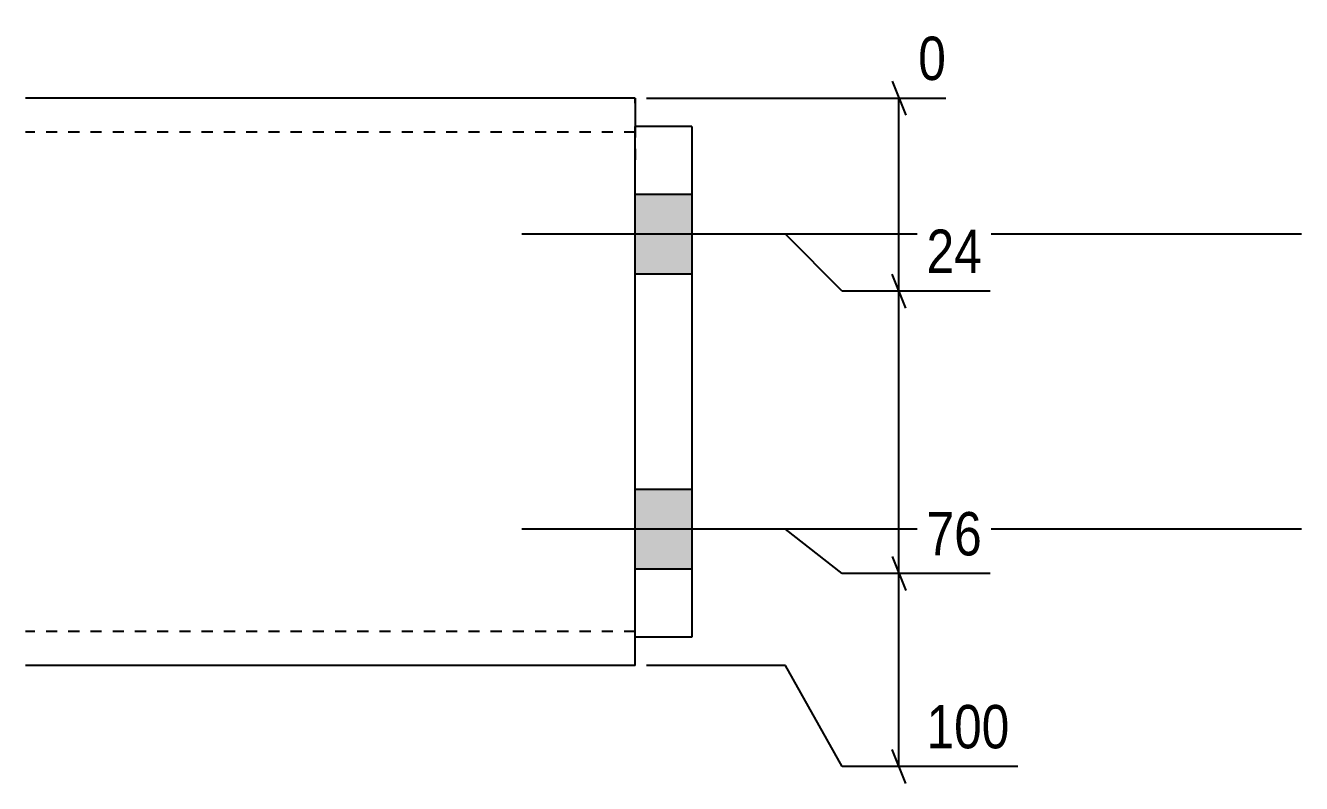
# Model space of a CAD drawing. Header units: millimetres. Extents: x -8 to 28304, y 3 to 687.
# Drawn here: x 17183.6 to 17408.6, y 74 to 207.6 of the extents above; entities that cross this region are included whole.
import ezdxf

# ---------------------------------------------------------------- set-up
doc = ezdxf.new("R2010")
doc.units = ezdxf.units.MM
doc.linetypes.add('DXK_LINE_DOT2', pattern=[3.9198, 1.9599, -1.9599])
doc.layers.add('MÅLSÆTNING', color=7, linetype='Continuous')
doc.layers.add('STÅL', color=7, linetype='Continuous')
doc.styles.add('Arial Narrow', font='ARIALN.TTF', dxfattribs={"height": 0.2})

msp = doc.modelspace()

# ---------------------------------------------------------------- hatches: boundary and pattern name
at = {"layer": 'STÅL', "linetype": 'Continuous'}
for points in [[(17291.13, 177.8), (17291.13, 163.8), (17301.13, 163.8), (17301.13, 177.8)], [(17291.13, 125.8), (17291.13, 111.8), (17301.13, 111.8), (17301.13, 125.8)]]:
    msp.add_hatch(color=96, dxfattribs=at).paths.add_polyline_path(points)

# ---------------------------------------------------------------- linework, layer by layer
at = {"layer": 'MÅLSÆTNING', "color": 7, "linetype": 'Continuous'}
for p, q in [((17336.46, 197.8), (17338.86, 191.8)), ((17293.13, 194.8), (17345.94, 194.8)), ((17337.66, 160.8), (17337.66, 194.8)), ((17317.66, 170.8), (17293.13, 170.8)), ((17317.66, 170.8), (17293.13, 170.8)), ((17327.66, 160.8), (17317.66, 170.8)), ((17327.66, 160.8), (17317.66, 170.8)), ((17338.86, 157.8), (17336.46, 163.8)), ((17338.86, 157.8), (17336.46, 163.8)), ((17353.73, 160.8), (17327.66, 160.8)), ((17353.73, 160.8), (17327.66, 160.8)), ((17337.66, 111), (17337.66, 160.8)), ((17317.66, 118.8), (17293.13, 118.8)), ((17317.66, 118.8), (17293.13, 118.8)), ((17327.66, 111), (17317.66, 118.8)), ((17327.66, 111), (17317.66, 118.8)), ((17336.46, 114), (17338.86, 108)), ((17336.46, 114), (17338.86, 108)), ((17353.73, 111), (17327.66, 111)), ((17353.73, 111), (17327.66, 111)), ((17337.66, 77), (17337.66, 111)), ((17317.66, 94.8), (17293.13, 94.8)), ((17327.66, 77), (17317.66, 94.8)), ((17338.86, 74), (17336.46, 80)), ((17358.6, 77), (17327.66, 77))]:
    msp.add_line(p, q, dxfattribs=at)
at = {"layer": 'STÅL', "color": 2, "linetype": 'Continuous'}
for p, q in [((17291.13, 194.8), (17183.63, 194.8)), ((17291.13, 194.8), (17291.13, 193.89)), ((17291.13, 193.89), (17291.13, 189.8)), ((17291.13, 99.8), (17291.13, 189.8)), ((17301.13, 189.8), (17291.13, 189.8)), ((17301.13, 189.8), (17301.13, 99.8)), ((17301.13, 99.8), (17291.13, 99.8)), ((17291.13, 94.8), (17291.13, 99.8)), ((17291.13, 94.8), (17183.63, 94.8))]:
    msp.add_line(p, q, dxfattribs=at)
at = {"layer": 'STÅL', "color": 7, "linetype": 'DXK_LINE_DOT2'}
for p, q in [((17291.13, 193.89), (17291.13, 194.8)), ((17291.13, 189.8), (17291.13, 182.8)), ((17291.13, 188.8), (17183.63, 188.8)), ((17291.13, 99.8), (17291.13, 182.8)), ((17291.13, 100.8), (17183.63, 100.8))]:
    msp.add_line(p, q, dxfattribs=at)
at = {"layer": 'STÅL', "color": 96, "linetype": 'Continuous'}
for p, q in [((17301.13, 177.8), (17291.13, 177.8)), ((17408.63, 170.8), (17271.13, 170.8)), ((17301.13, 163.8), (17291.13, 163.8)), ((17301.13, 125.8), (17291.13, 125.8)), ((17408.63, 118.8), (17271.13, 118.8)), ((17301.13, 111.8), (17291.13, 111.8))]:
    msp.add_line(p, q, dxfattribs=at)

# ---------------------------------------------------------------- wipeouts: each hides what was drawn before it
at = {"color": 0, "linetype": 'Continuous'}
msp.add_wipeout([(17358.74, 78.6), (17358.74, 89.8), (17340.92, 89.8), (17340.92, 78.6)], dxfattribs=at).dxf.layer = 'MÅLSÆTNING'

# ---------------------------------------------------------------- next in the draw order: texts
at = {"layer": 'MÅLSÆTNING', "color": 3, "linetype": 'Continuous', "style": 'Arial Narrow'}
msp.add_text('100', height=7.635, dxfattribs=at).set_placement((17342.52, 80.2))

# ---------------------------------------------------------------- next in the draw order: wipeouts: each hides what was drawn before it
at = {"color": 0, "linetype": 'Continuous'}
for points in [[(17347.54, 196.4), (17347.54, 207.6), (17339.46, 207.6), (17339.46, 196.4)], [(17353.87, 162.4), (17353.87, 173.6), (17340.92, 173.6), (17340.92, 162.4)], [(17353.87, 112.6), (17353.87, 123.8), (17340.92, 123.8), (17340.92, 112.6)]]:
    msp.add_wipeout(points, dxfattribs=at).dxf.layer = 'MÅLSÆTNING'

# ---------------------------------------------------------------- next in the draw order: texts
at = {"layer": 'MÅLSÆTNING', "color": 3, "linetype": 'Continuous', "style": 'Arial Narrow'}
for s, height, p in [('0', 7.64, (17341.06, 198)), ('24', 7.635, (17342.52, 164)), ('76', 7.635, (17342.52, 114.2))]:
    msp.add_text(s, height=height, dxfattribs=at).set_placement(p)

doc.saveas('drawing.dxf')
